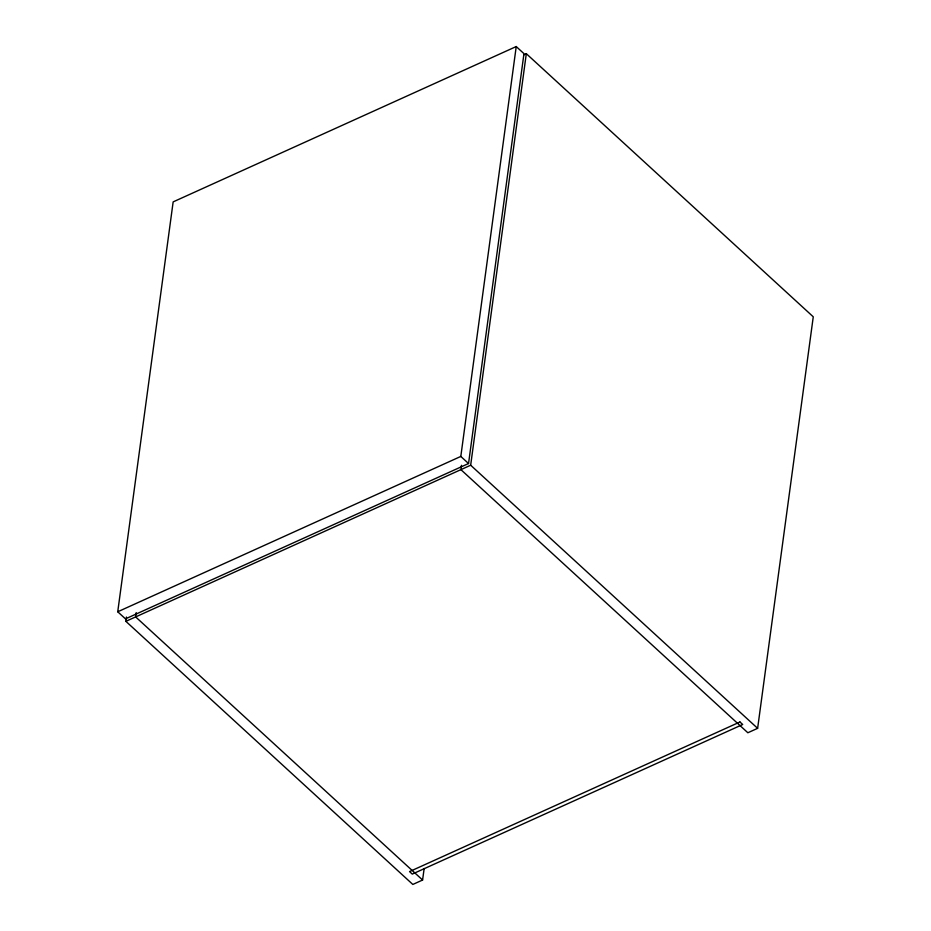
<?xml version="1.0" encoding="UTF-8"?>
<svg xmlns="http://www.w3.org/2000/svg" width="931" height="931" viewBox="0 0 931 931"><rect width="100%" height="100%" fill="white"/><g stroke="black" fill="none" stroke-linecap="round" stroke-linejoin="round"><path stroke-width="1.4" d="M117.737 611.772L173.154 201.887L516.228 46.55L523.967 53.649L468.549 463.533L125.476 618.871L117.737 611.772L460.81 456.434L516.228 46.55M424.152 868.518L422.593 880.028L412.829 884.45L125.871 621.338L126.453 617.02M136.229 612.598L135.647 616.916L422.593 880.028M461.485 465.325L460.903 469.643L747.849 732.755L757.625 728.333L813.263 316.808L526.306 53.684L523.874 54.801M757.625 728.333L470.667 465.221L526.306 53.684M125.871 621.338L470.667 465.221M460.81 456.434L468.549 463.533M739.959 721.979L409.535 871.591L412.27 874.093L742.694 724.493L739.959 721.979"/></g></svg>
